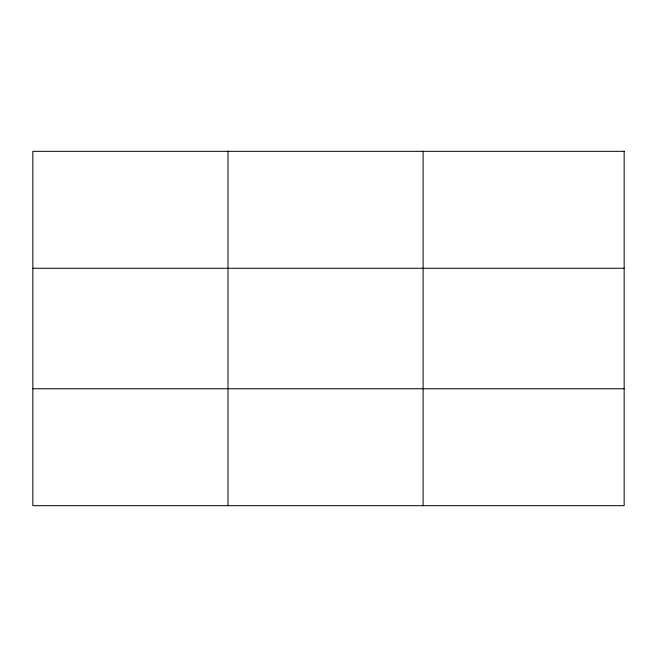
<?xml version="1.0" encoding="UTF-8"?>
<svg xmlns="http://www.w3.org/2000/svg" width="657" height="657" viewBox="0 0 657 657"><rect width="100%" height="100%" fill="white"/><g stroke="black" fill="none" stroke-linecap="round" stroke-linejoin="round"><path stroke-width="0.99" d="M227.979 151.315L227.979 505.685M423.108 151.315L423.108 505.685M32.85 268.261L624.15 268.261M32.85 388.739L624.15 388.739M624.15 151.315L624.15 505.685L32.85 505.685L32.85 151.315L624.15 151.315"/></g></svg>
